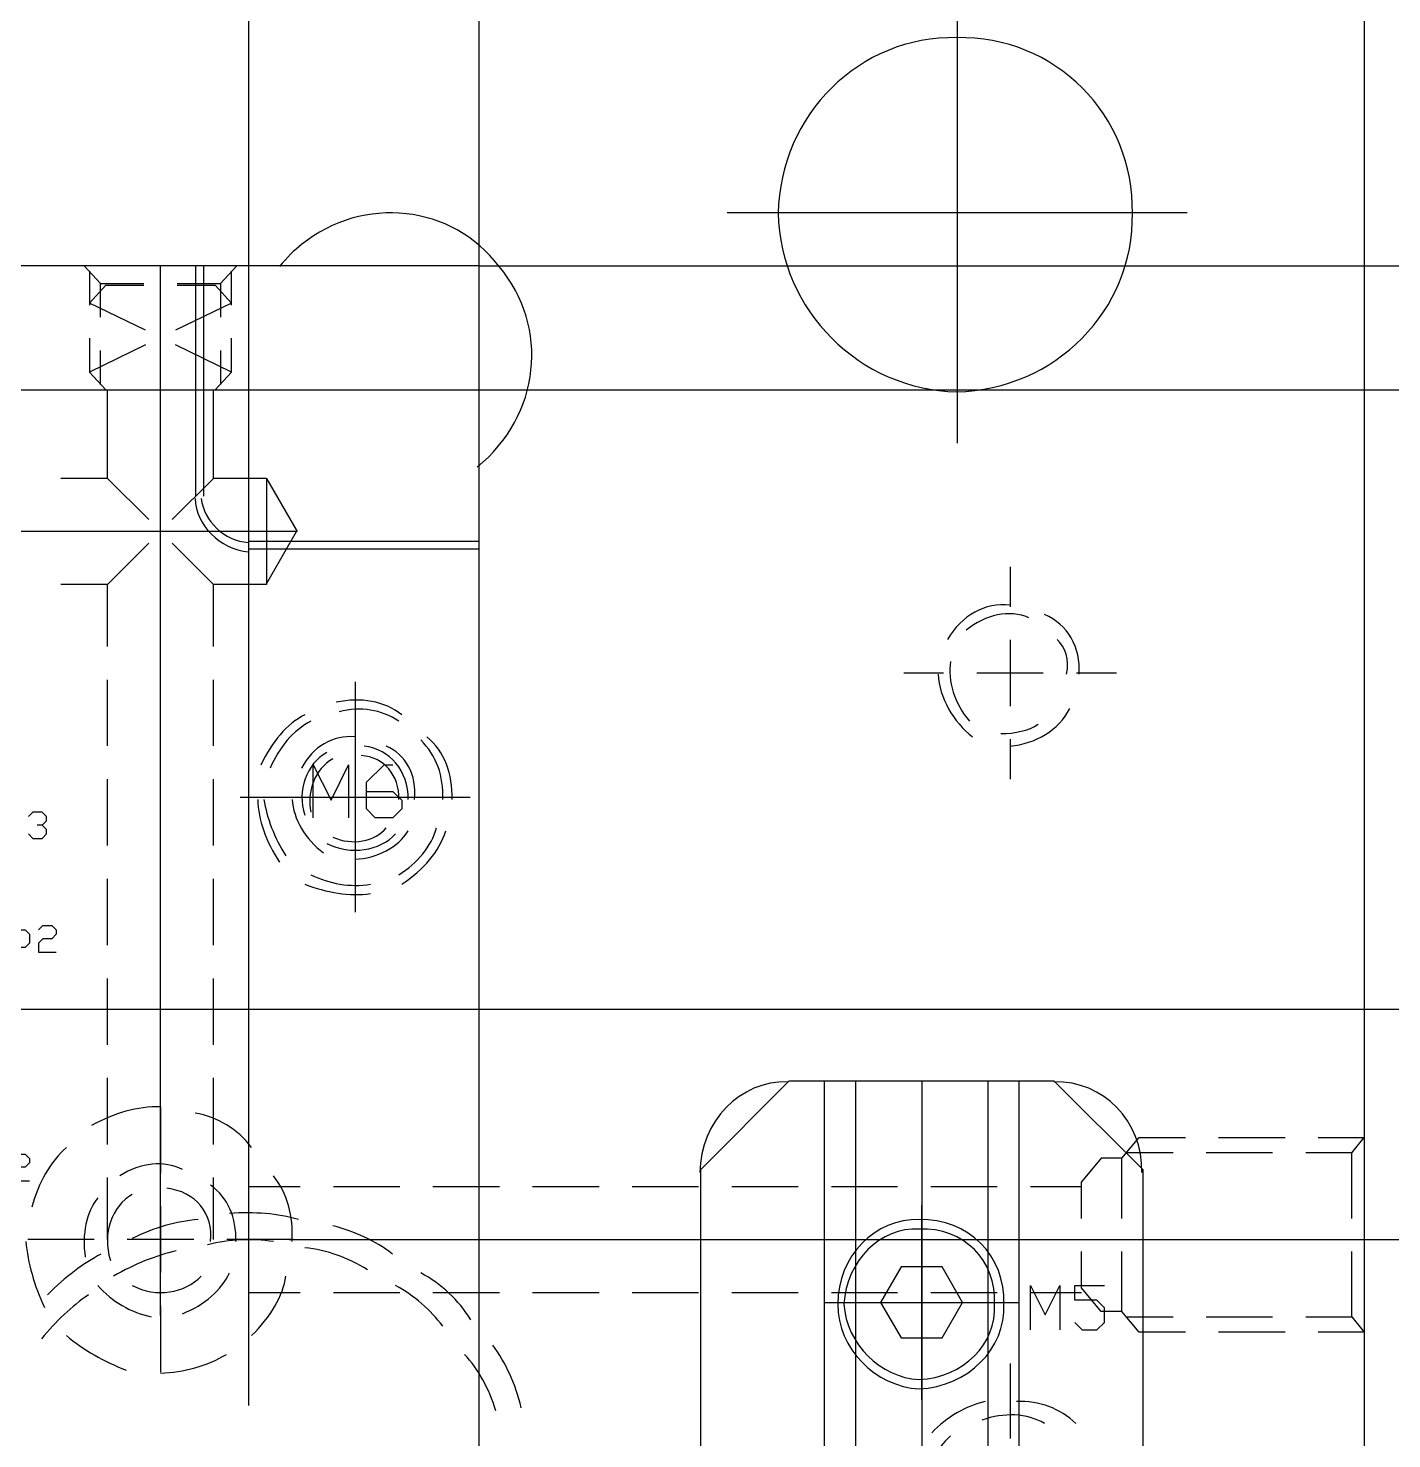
# Model space of a CAD drawing. Header units: inches. Extents: x 2 to 1172, y 492 to 1320.
# Drawn here: x 263.9 to 341, y 1085.5 to 1165.3 of the extents above; entities that cross this region are included whole.
import ezdxf

# ---------------------------------------------------------------- set-up
doc = ezdxf.new("R2010")
doc.units = ezdxf.units.IN
doc.header["$MEASUREMENT"] = 0

# ---------------------------------------------------------------- blocks, each defined once
blk = doc.blocks.new('AHH1270-500010_1')
at = {"color": 1, "transparency": 33554687}
for points in [[(287.933, 1150.277), (287.933, 1235.384)], [(274.916, 1089.609), (274.916, 1234.604)], [(287.933, 1150.277), (356.032, 1150.277), (362.026, 1155.278), (368.038, 1155.278)], [(254.397, 1143.272), (368.038, 1143.272)], [(228.842, 1108.229), (368.269, 1108.229)], [(337.997, 1095.213), (368.375, 1095.213)]]:
    blk.add_lwpolyline(points, dxfattribs=at)
at = {"color": 4, "transparency": 33554687}
for points in [[(337.997, 1230.383), (337.997, 930.001)], [(187.805, 1010.106), (287.933, 1010.106), (287.933, 1150.277), (187.805, 1150.277), (187.805, 1010.106)], [(271.919, 1137.26), (271.919, 1150.277)], [(272.362, 1137.26), (272.362, 1150.277)], [(287.933, 1134.689), (274.916, 1134.689)], [(287.933, 1134.263), (274.916, 1134.263)], [(317.975, 1133.252), (317.975, 1131)], [(317.975, 1129.12), (317.975, 1125.378)], [(314.215, 1127.24), (311.963, 1127.24)], [(319.854, 1127.24), (316.095, 1127.24)], [(323.987, 1127.24), (321.734, 1127.24)], [(317.975, 1123.499), (317.975, 1121.246)], [(305.454, 1104.168), (300.453, 1099.15)], [(320.475, 1104.168), (305.454, 1104.168)], [(307.458, 1104.168), (307.458, 1054.105)], [(309.232, 1104.168), (309.232, 1054.105)], [(312.974, 1104.168), (312.974, 1054.105)], [(316.716, 1104.168), (316.716, 1054.105)], [(318.471, 1104.168), (318.471, 1054.105)], [(325.494, 1099.15), (320.475, 1104.168)], [(300.453, 1099.15), (300.453, 1059.106)], [(325.494, 1059.106), (325.494, 1099.15)], [(317.975, 1088.19), (317.975, 1083.951)]]:
    blk.add_lwpolyline(points, dxfattribs=at)
at = {"color": 6, "transparency": 33554687}
for points in [[(314.978, 1166.291), (314.978, 1140.257)], [(327.994, 1153.274), (301.961, 1153.274)], [(280.928, 1126.744), (280.928, 1113.727)], [(278.551, 1119.065), (278.551, 1122.062), (279.562, 1120.058), (280.555, 1122.062), (280.555, 1119.065)], [(281.566, 1120.555), (283.056, 1120.555), (283.57, 1120.058), (283.57, 1119.562), (283.056, 1119.065), (282.063, 1119.065), (281.566, 1119.562), (281.566, 1121.069), (282.559, 1122.062), (283.056, 1122.062)], [(274.419, 1120.235), (287.436, 1120.235)], [(263.211, 1118.639), (263.46, 1118.888), (263.46, 1119.136), (263.211, 1119.384), (262.697, 1119.384), (262.449, 1119.136)], [(262.449, 1118.143), (262.697, 1117.895), (263.211, 1117.895), (263.46, 1118.143), (263.46, 1118.391), (263.211, 1118.639), (262.945, 1118.639)], [(261.757, 1111.723), (261.509, 1111.971), (261.509, 1112.468), (261.757, 1112.716), (262.254, 1112.716), (262.502, 1112.468), (262.502, 1111.971), (262.254, 1111.723), (261.757, 1111.723)], [(263.016, 1112.716), (263.265, 1112.964), (263.761, 1112.964), (264.009, 1112.716), (264.009, 1112.468), (263.761, 1112.22), (263.265, 1112.22), (263.016, 1111.971), (263.016, 1111.457), (264.009, 1111.457)], [(261.491, 1099.788), (261.739, 1100.036), (262.254, 1100.036), (262.502, 1099.788), (262.502, 1099.54), (262.254, 1099.291), (261.739, 1099.291), (261.491, 1099.043), (261.491, 1098.529), (262.502, 1098.529)], [(312.974, 1086.133), (312.974, 1097.146)], [(311.821, 1093.652), (310.65, 1091.648), (311.821, 1089.644), (314.126, 1089.644), (315.279, 1091.648), (314.126, 1093.652), (311.821, 1093.652)], [(319.127, 1090.105), (319.127, 1092.606), (319.961, 1090.939), (320.794, 1092.606), (320.794, 1090.105)], [(321.628, 1090.513), (322.054, 1090.105), (322.887, 1090.105), (323.313, 1090.513), (323.313, 1091.346), (322.887, 1091.772), (321.628, 1091.772), (321.628, 1092.606), (323.313, 1092.606)], [(307.458, 1091.648), (318.471, 1091.648)]]:
    blk.add_lwpolyline(points, dxfattribs=at)
at = {"color": 2, "transparency": 33554687}
for points in [[(265.605, 1150.277), (266.528, 1149.284)], [(265.907, 1149.976), (265.907, 1148.061)], [(269.915, 1090.903), (269.915, 1150.277)], [(273.302, 1149.284), (274.224, 1150.277)], [(273.923, 1148.061), (273.923, 1149.976)], [(265.907, 1148.167), (266.829, 1149.178)], [(266.528, 1147.369), (266.528, 1149.284)], [(266.528, 1149.284), (268.975, 1149.284)], [(266.829, 1149.178), (268.975, 1149.178)], [(270.855, 1149.284), (273.302, 1149.284)], [(270.855, 1149.178), (273.001, 1149.178)], [(273.001, 1149.178), (273.923, 1148.167)], [(273.302, 1149.284), (273.302, 1147.369)], [(269.064, 1146.642), (265.907, 1148.167)], [(273.923, 1148.167), (270.766, 1146.642)], [(265.907, 1146.181), (265.907, 1144.265)], [(269.064, 1145.808), (265.907, 1144.265)], [(273.923, 1144.265), (270.766, 1145.808)], [(273.923, 1144.265), (273.923, 1146.181)], [(266.528, 1143.574), (266.528, 1145.489)], [(273.302, 1145.489), (273.302, 1143.574)], [(265.907, 1144.265), (266.829, 1143.272)], [(270.855, 1143.272), (273.001, 1143.272), (273.923, 1144.265)], [(266.829, 1143.272), (268.975, 1143.272)], [(266.918, 1138.253), (266.918, 1143.272)], [(272.912, 1138.253), (272.912, 1143.272)], [(266.918, 1138.253), (264.275, 1138.253)], [(269.259, 1135.93), (266.918, 1138.253)], [(270.571, 1135.93), (272.912, 1138.253)], [(275.909, 1138.253), (272.912, 1138.253)], [(275.909, 1138.253), (275.909, 1132.259), (272.912, 1132.259)], [(275.909, 1138.253), (277.647, 1135.256)], [(277.647, 1135.256), (187.805, 1135.256)], [(266.918, 1132.259), (269.259, 1134.6)], [(272.912, 1128.748), (272.912, 1132.259), (270.571, 1134.6)], [(275.909, 1132.295), (277.612, 1135.256)], [(266.918, 1132.259), (264.275, 1132.259)], [(266.918, 1128.748), (266.918, 1132.259)], [(266.918, 1123.126), (266.918, 1126.868)], [(272.912, 1123.126), (272.912, 1126.868)], [(266.918, 1117.487), (266.918, 1121.246)], [(272.912, 1117.487), (272.912, 1121.246)], [(266.918, 1111.847), (266.918, 1115.607)], [(272.912, 1111.847), (272.912, 1115.607)], [(266.918, 1106.225), (266.918, 1109.967)], [(272.912, 1106.225), (272.912, 1109.967)], [(266.918, 1100.586), (266.918, 1104.346)], [(272.912, 1100.586), (272.912, 1104.346)], [(269.915, 1102.714), (269.915, 1098.954)], [(324.288, 1099.806), (325.281, 1100.976)], [(324.288, 1099.806), (325.281, 1100.976)], [(324.288, 1099.806), (325.281, 1100.976)], [(325.281, 1100.976), (327.888, 1100.976)], [(325.281, 1100.976), (327.888, 1100.976)], [(329.768, 1100.976), (333.528, 1100.976)], [(329.768, 1100.976), (333.528, 1100.976)], [(335.407, 1100.976), (337.997, 1100.976)], [(335.407, 1100.976), (337.997, 1100.976)], [(337.305, 1100.107), (337.997, 1100.976)], [(324.288, 1099.806), (323.135, 1099.806), (322.018, 1098.476)], [(324.288, 1096.401), (324.288, 1099.806)], [(324.288, 1096.401), (324.288, 1099.806)], [(324.288, 1096.401), (324.288, 1099.806)], [(327.196, 1100.107), (324.59, 1100.107)], [(332.818, 1100.107), (329.059, 1100.107)], [(337.305, 1100.107), (334.698, 1100.107)], [(337.305, 1096.401), (337.305, 1100.107)], [(266.918, 1095.213), (266.918, 1098.706)], [(272.912, 1095.213), (272.912, 1098.706)], [(274.916, 1098.21), (277.824, 1098.21)], [(279.704, 1098.21), (283.446, 1098.21)], [(285.326, 1098.21), (289.086, 1098.21)], [(290.965, 1098.21), (294.725, 1098.21)], [(296.587, 1098.21), (300.347, 1098.21)], [(302.227, 1098.21), (305.986, 1098.21)], [(307.866, 1098.21), (311.608, 1098.21)], [(313.488, 1098.21), (317.248, 1098.21)], [(319.127, 1098.21), (322.018, 1098.21)], [(322.018, 1096.401), (322.018, 1098.476)], [(269.915, 1097.092), (269.915, 1093.333)], [(266.155, 1095.213), (262.413, 1095.213)], [(271.795, 1095.213), (268.035, 1095.213)], [(277.416, 1095.213), (273.675, 1095.213)], [(277.186, 1095.213), (337.997, 1095.213)], [(322.018, 1092.464), (322.018, 1094.521)], [(324.288, 1091.134), (324.288, 1094.521)], [(324.288, 1091.134), (324.288, 1094.521)], [(324.288, 1091.134), (324.288, 1094.521)], [(337.305, 1090.832), (337.305, 1094.521)], [(324.288, 1091.134), (323.135, 1091.134), (322.018, 1092.464)], [(277.824, 1092.198), (274.916, 1092.198)], [(283.446, 1092.198), (279.704, 1092.198)], [(289.086, 1092.198), (285.326, 1092.198)], [(294.725, 1092.198), (290.965, 1092.198)], [(300.347, 1092.198), (296.587, 1092.198)], [(305.986, 1092.198), (302.227, 1092.198)], [(311.608, 1092.198), (307.866, 1092.198)], [(317.248, 1092.198), (313.488, 1092.198)], [(322.018, 1092.198), (319.127, 1092.198)], [(269.915, 1091.453), (269.915, 1087.693)], [(325.281, 1089.963), (324.288, 1091.134)], [(325.281, 1089.963), (324.288, 1091.134)], [(325.281, 1089.963), (324.288, 1091.134)], [(324.59, 1090.832), (327.196, 1090.832)], [(329.059, 1090.832), (332.818, 1090.832)], [(334.698, 1090.832), (337.305, 1090.832)], [(337.305, 1090.832), (337.997, 1089.963)], [(327.888, 1089.963), (325.281, 1089.963)], [(333.528, 1089.963), (329.768, 1089.963)], [(337.997, 1089.963), (335.407, 1089.963)]]:
    blk.add_lwpolyline(points, dxfattribs=at)
at = {"color": 5, "transparency": 33554687}
blk.add_lwpolyline([(274.916, 1085.813), (274.916, 1096.702)], dxfattribs=at)
at = {"color": 4, "transparency": 33554687}
for points, knots in [([(324.891, 1153.257), (324.995, 1147.76), (320.512, 1143.277), (314.96, 1143.148), (309.452, 1143.277), (304.969, 1147.76), (304.851, 1153.257), (304.969, 1158.82), (309.452, 1163.303), (314.96, 1163.188), (320.512, 1163.303), (324.995, 1158.82), (324.891, 1153.257)], [0, 0, 0, 0, 1, 1, 1, 2, 2, 2, 3, 3, 3, 4, 4, 4, 4]), ([(287.826, 1138.892), (291.401, 1141.792), (291.959, 1146.833), (289.068, 1150.242), (286.429, 1153.74), (281.388, 1154.298), (277.895, 1151.483), (277.474, 1151.164), (277.056, 1150.746), (276.654, 1150.242)], [0, 0, 0, 0, 1, 1, 1, 2, 2, 2, 3, 3, 3, 3])]:
    blk.add_open_spline(points, degree=3, knots=knots, dxfattribs=at)
for points in [[(271.866, 1137.118), (271.927, 1135.61), (273.271, 1134.266), (274.88, 1134.104)], [(272.22, 1137.118), (272.367, 1135.854), (273.515, 1134.706), (274.88, 1134.636)], [(317.975, 1131.089), (316.555, 1131.262), (315.232, 1130.498), (314.428, 1129.138)], [(319.039, 1130.379), (317.936, 1130.848), (316.582, 1130.563), (315.492, 1129.67)], [(321.876, 1127.187), (321.991, 1128.688), (321.227, 1130.01), (319.925, 1130.557)], [(321.167, 1127.187), (321.34, 1128), (321.093, 1128.723), (320.635, 1129.138)], [(314.605, 1127.897), (314.42, 1126.819), (314.85, 1125.504), (315.669, 1124.527)], [(313.896, 1127.187), (313.98, 1125.826), (314.744, 1124.504), (315.847, 1123.64)], [(317.975, 1123.108), (319.416, 1123.251), (320.739, 1124.015), (321.344, 1125.237)], [(317.443, 1123.818), (318.269, 1123.833), (319.019, 1123.98), (319.571, 1124.35)], [(305.383, 1104.133), (302.705, 1104.17), (300.463, 1101.928), (300.418, 1098.99)], [(325.423, 1098.99), (325.495, 1101.928), (323.254, 1104.17), (320.457, 1104.133)], [(316.556, 1086.044), (315.472, 1085.785), (314.403, 1085.168), (313.541, 1084.271)], [(321.699, 1084.803), (320.787, 1085.646), (319.638, 1086.097), (318.329, 1086.044)], [(319.925, 1084.803), (318.929, 1085.372), (317.623, 1085.445), (316.379, 1084.98)], [(314.605, 1084.093), (313.792, 1083.373), (313.138, 1082.24), (312.832, 1080.901)]]:
    blk.add_open_spline(points, degree=3, dxfattribs=at)
at = {"color": 6, "transparency": 33554687}
for points in [[(283.57, 1124.882), (282.57, 1125.663), (281.257, 1125.895), (279.846, 1125.591)], [(283.393, 1124.527), (282.422, 1125.171), (281.228, 1125.381), (280.023, 1125.059)], [(278.073, 1124.882), (277.063, 1124.368), (276.206, 1123.347), (275.59, 1122.044)], [(278.427, 1124.527), (277.416, 1123.994), (276.636, 1123.065), (276.122, 1121.867)], [(280.91, 1123.64), (279.686, 1123.751), (278.529, 1123.083), (277.895, 1121.867)], [(285.876, 1120.094), (285.945, 1121.423), (285.53, 1122.563), (284.634, 1123.463)], [(286.408, 1120.094), (286.445, 1121.541), (285.989, 1122.795), (284.989, 1123.64)], [(279.314, 1122.754), (278.174, 1122.119), (277.617, 1120.589), (278.073, 1119.207)], [(283.925, 1120.094), (283.942, 1121.704), (282.895, 1122.952), (281.442, 1123.108)], [(284.28, 1120.094), (284.443, 1121.499), (283.775, 1122.655), (282.684, 1123.108)], [(279.669, 1122.399), (278.634, 1121.807), (278.17, 1120.532), (278.427, 1119.384)], [(283.393, 1120.094), (283.441, 1121.461), (282.569, 1122.501), (281.265, 1122.576)], [(275.412, 1120.094), (275.431, 1118.952), (275.887, 1117.698), (276.654, 1116.547)], [(275.767, 1120.094), (275.932, 1119.07), (276.346, 1117.93), (277.009, 1116.901)], [(277.363, 1120.094), (277.434, 1118.994), (278.102, 1117.838), (279.137, 1117.079)], [(279.314, 1117.611), (280.699, 1116.916), (282.302, 1117.199), (283.216, 1118.143)], [(279.669, 1117.966), (280.739, 1117.471), (282.075, 1117.707), (282.684, 1118.498)], [(280.91, 1116.724), (282.19, 1116.742), (283.347, 1117.41), (283.925, 1118.32)], [(283.393, 1115.837), (284.461, 1116.499), (285.24, 1117.428), (285.521, 1118.498)], [(283.57, 1115.305), (284.813, 1116.125), (285.67, 1117.146), (286.053, 1118.32)], [(278.427, 1115.837), (279.454, 1115.322), (280.648, 1115.112), (281.797, 1115.305)], [(278.073, 1115.305), (279.306, 1114.83), (280.619, 1114.598), (281.797, 1114.773)]]:
    blk.add_open_spline(points, degree=3, dxfattribs=at)
at = {"color": 2, "transparency": 33554687}
for points in [[(269.915, 1102.714), (268.606, 1102.725), (267.311, 1102.378), (266.013, 1101.65)], [(275.058, 1100.409), (274.302, 1101.458), (273.141, 1102.128), (271.866, 1102.359)], [(264.595, 1100.409), (263.682, 1099.594), (263.011, 1098.433), (262.644, 1097.039)], [(271.156, 1099.167), (270.094, 1099.687), (268.828, 1099.554), (267.609, 1098.813)], [(277.363, 1095.088), (277.434, 1096.534), (277.087, 1097.829), (276.299, 1098.813)], [(272.752, 1095.088), (272.928, 1096.673), (271.881, 1097.921), (270.27, 1098.103)], [(274.171, 1095.088), (274.23, 1096.436), (273.712, 1097.599), (272.752, 1098.281)], [(266.368, 1097.571), (265.724, 1096.759), (265.459, 1095.514), (265.659, 1094.202)], [(268.319, 1097.749), (267.16, 1097.088), (266.603, 1095.558), (267.077, 1094.024)], [(262.289, 1095.088), (262.414, 1093.898), (262.761, 1092.602), (263.353, 1091.364)], [(268.319, 1092.606), (269.685, 1091.885), (271.288, 1092.168), (272.22, 1093.138)], [(271.156, 1091.01), (272.415, 1091.498), (273.361, 1092.35), (273.816, 1093.315)], [(275.058, 1089.768), (276.166, 1090.838), (276.837, 1091.999), (277.009, 1093.138)], [(266.368, 1092.606), (267.158, 1091.698), (268.26, 1091.061), (269.383, 1090.832)], [(264.595, 1089.768), (265.546, 1088.973), (266.707, 1088.303), (267.964, 1087.817)], [(269.915, 1087.64), (271.242, 1087.706), (272.537, 1088.053), (273.639, 1088.704)]]:
    blk.add_open_spline(points, degree=3, dxfattribs=at)
at = {"color": 5, "transparency": 33554687}
for points in [[(272.043, 1096.33), (270.798, 1096.244), (269.565, 1095.875), (268.319, 1095.266)], [(277.718, 1096.33), (276.536, 1096.689), (275.251, 1096.764), (273.816, 1096.684)], [(283.038, 1094.379), (282.08, 1095.146), (280.898, 1095.656), (279.669, 1095.975)], [(276.299, 1095.088), (275.086, 1095.266), (273.847, 1095.227), (272.575, 1094.911)], [(281.619, 1093.492), (280.519, 1094.192), (279.35, 1094.604), (278.073, 1094.734)], [(266.545, 1094.379), (265.559, 1093.863), (264.526, 1093.094), (263.531, 1092.074)], [(270.802, 1094.556), (269.632, 1094.304), (268.49, 1093.821), (267.255, 1093.138)], [(287.472, 1090.655), (286.762, 1091.799), (285.825, 1092.682), (284.634, 1093.315)], [(285.876, 1090.3), (285.198, 1091.228), (284.256, 1092.034), (283.216, 1092.606)], [(265.836, 1092.074), (264.894, 1091.438), (264.004, 1090.575), (263.176, 1089.591)], [(290.309, 1085.689), (290.016, 1087.053), (289.439, 1088.203), (288.713, 1089.236)], [(288.891, 1085.512), (288.489, 1086.774), (287.903, 1087.866), (287.117, 1088.704)]]:
    blk.add_open_spline(points, degree=3, dxfattribs=at)
at = {"color": 6, "transparency": 33554687}
for points in [[(317.62, 1091.542), (317.735, 1089.027), (315.606, 1086.897), (312.832, 1086.753), (310.352, 1086.897), (308.223, 1089.027), (308.221, 1091.542), (308.223, 1094.28), (310.352, 1096.41), (312.832, 1096.33), (315.606, 1096.41), (317.735, 1094.28), (317.62, 1091.542)], [(317.088, 1091.542), (317.235, 1089.303), (315.329, 1087.398), (312.832, 1087.285), (310.629, 1087.398), (308.724, 1089.303), (308.575, 1091.542), (308.724, 1094.004), (310.629, 1095.909), (312.832, 1095.798), (315.329, 1095.909), (317.235, 1094.004), (317.088, 1091.542)]]:
    blk.add_open_spline(points, degree=3, knots=[0, 0, 0, 0, 1, 1, 1, 2, 2, 2, 3, 3, 3, 4, 4, 4, 4], dxfattribs=at)

msp = doc.modelspace()

# ---------------------------------------------------------------- block references
msp.add_blockref('AHH1270-500010_1', (1.452, 1.529))

doc.saveas('drawing.dxf')
